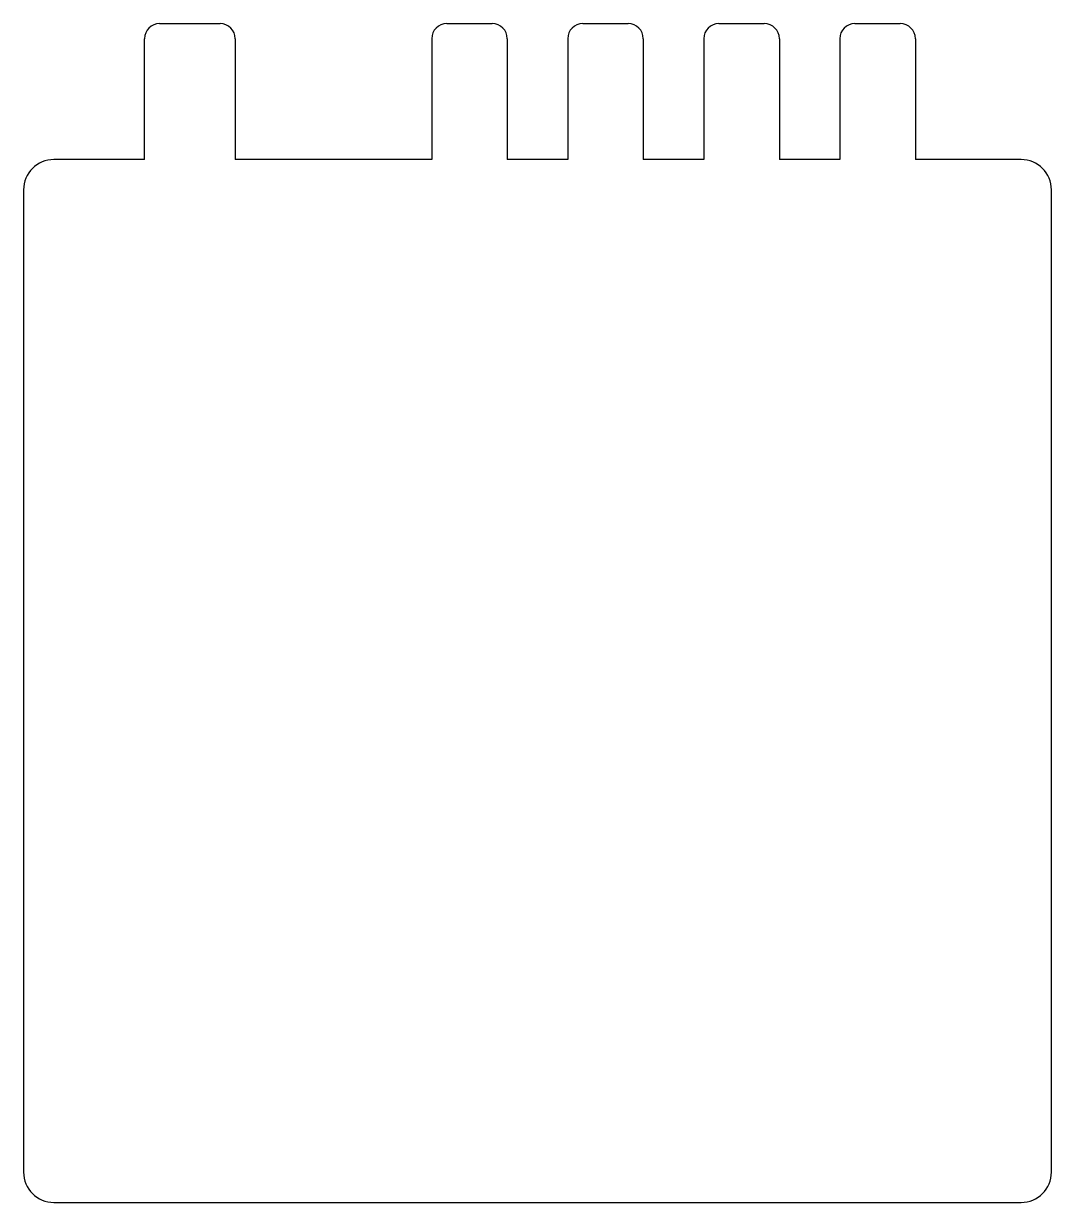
# Model space of a CAD drawing. Extents: x 6 to 74, y 6 to 84.
import ezdxf

# ---------------------------------------------------------------- set-up
doc = ezdxf.new("R2010")
doc.units = 0
doc.layers.add('1', color=22, linetype='CONTINUOUS')

msp = doc.modelspace()

# ---------------------------------------------------------------- linework, layer by layer
at = {"layer": '1'}
for p, q in [((15, 84), (19, 84)), ((34, 84), (37, 84)), ((43, 84), (46, 84)), ((52, 84), (55, 84)), ((61, 84), (64, 84)), ((14, 75), (14, 83)), ((20, 83), (20, 75)), ((33, 83), (33, 75)), ((38, 83), (38, 75)), ((42, 83), (42, 75)), ((47, 83), (47, 75)), ((51, 83), (51, 75)), ((56, 83), (56, 75)), ((60, 83), (60, 75)), ((65, 83), (65, 75)), ((14, 75), (8, 75)), ((33, 75), (20, 75)), ((42, 75), (38, 75)), ((51, 75), (47, 75)), ((60, 75), (56, 75)), ((72, 75), (65, 75)), ((6, 73), (6, 8)), ((74, 8), (74, 73)), ((8, 6), (72, 6))]:
    msp.add_line(p, q, dxfattribs=at)
for centre, radius, start, end in [((15, 83), 1, 90, 180), ((19, 83), 1, 0, 90), ((34, 83), 1, 90, 180), ((37, 83), 1, 0, 90), ((43, 83), 1, 90, 180), ((46, 83), 1, 0, 90), ((52, 83), 1, 90, 180), ((55, 83), 1, 0, 90), ((61, 83), 1, 90, 180), ((64, 83), 1, 0, 90), ((8, 73), 2, 90, 180), ((72, 73), 2, 0, 90), ((8, 8), 2, 180, 270), ((72, 8), 2, 270, 0)]:
    msp.add_arc(centre, radius, start, end, dxfattribs=at)

doc.saveas('drawing.dxf')
